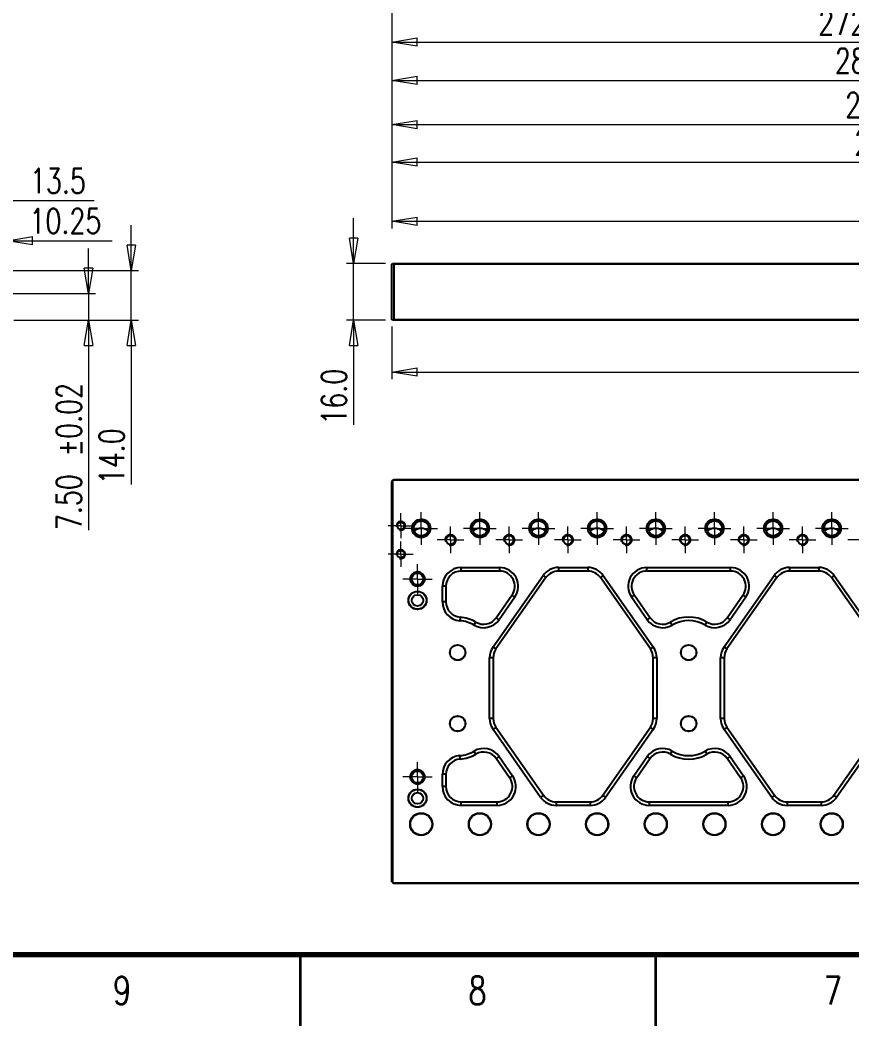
# Model space of a CAD drawing. Header units: millimetres. Extents: x -284 to 1188, y -83 to 840.
# Drawn here: x 315.2 to 549.3, y 0 to 283.1 of the extents above; entities that cross this region are included whole.
import ezdxf

# ---------------------------------------------------------------- set-up
doc = ezdxf.new("R2010")
doc.units = ezdxf.units.MM
doc.header["$LTSCALE"] = 2
doc.styles.add('SLDTEXTSTYLE0', font='TXT', dxfattribs={"width": 0.75, "bigfont": 'bigfont'})
doc.dimstyles.new('SLDDIMSTYLE0', dxfattribs={"dimtxt": 7, "dimasz": 7.112, "dimexe": 0, "dimexo": 0.0625, "dimgap": 1.75, "dimtad": 1, "dimrnd": 1e-09, "dimzin": 12, "dimdsep": 46, "dimtxsty": 'SLDTEXTSTYLE0', "dimblk1": 'CLOSED', "dimblk2": 'CLOSED', "dimsah": 1, "dimcen": 0.09, "dimadec": 0, "dimazin": 3, "dimtfac": 1, "dimtmove": 0, "dimatfit": 0, "dimldrblk": 'CLOSED', "dimfxl": 1, "dimfrac": 2, "dimtolj": 1, "dimtzin": 12, "dimarcsym": 0})
doc.dimstyles.new('SLDDIMSTYLE1', dxfattribs={"dimtxt": 7, "dimasz": 7.112, "dimexe": 0, "dimexo": 0.0625, "dimgap": 1.75, "dimtad": 1, "dimdec": 1, "dimrnd": 1e-09, "dimzin": 4, "dimdsep": 46, "dimtxsty": 'SLDTEXTSTYLE0', "dimblk1": 'CLOSED', "dimblk2": 'CLOSED', "dimsah": 1, "dimcen": 0.09, "dimadec": 0, "dimazin": 1, "dimtfac": 1, "dimtdec": 1, "dimtmove": 0, "dimatfit": 0, "dimldrblk": 'CLOSED', "dimfxl": 1, "dimfrac": 2, "dimtolj": 1, "dimtzin": 12, "dimarcsym": 0})
doc.dimstyles.new('SLDDIMSTYLE14', dxfattribs={"dimtxt": 7, "dimasz": 7.112, "dimexe": 0, "dimexo": 0.0625, "dimgap": 1.75, "dimtad": 1, "dimrnd": 1e-09, "dimzin": 12, "dimdsep": 46, "dimtxsty": 'SLDTEXTSTYLE0', "dimblk1": 'CLOSED', "dimblk2": 'CLOSED', "dimsah": 1, "dimcen": 0.09, "dimadec": 0, "dimazin": 3, "dimtol": 1, "dimtp": 0.02, "dimtm": 0.02, "dimtfac": 1, "dimtmove": 0, "dimatfit": 0, "dimldrblk": 'CLOSED', "dimfxl": 1, "dimfrac": 2, "dimtolj": 1, "dimarcsym": 0})
doc.dimstyles.new('SLDDIMSTYLE2', dxfattribs={"dimtxt": 7, "dimasz": 7.112, "dimexe": 0, "dimexo": 0.0625, "dimgap": 1.75, "dimtad": 1, "dimdec": 1, "dimrnd": 1e-09, "dimzin": 4, "dimdsep": 46, "dimtxsty": 'SLDTEXTSTYLE0', "dimblk1": 'CLOSED', "dimblk2": 'CLOSED', "dimsah": 1, "dimcen": 0.09, "dimadec": 0, "dimazin": 1, "dimtfac": 1, "dimtdec": 1, "dimtofl": 0, "dimtmove": 0, "dimatfit": 3, "dimldrblk": 'CLOSED', "dimfxl": 1, "dimfrac": 2, "dimtolj": 1, "dimtzin": 12, "dimarcsym": 0})
doc.dimstyles.new('SLDDIMSTYLE3', dxfattribs={"dimtxt": 7, "dimasz": 7.112, "dimexe": 0, "dimexo": 0.0625, "dimgap": 1.75, "dimtad": 1, "dimrnd": 1e-09, "dimzin": 12, "dimdsep": 46, "dimtxsty": 'SLDTEXTSTYLE0', "dimblk1": 'CLOSED', "dimblk2": 'CLOSED', "dimsah": 1, "dimcen": 0.09, "dimadec": 0, "dimazin": 3, "dimtfac": 1, "dimtofl": 0, "dimtmove": 0, "dimatfit": 3, "dimldrblk": 'CLOSED', "dimfxl": 1, "dimfrac": 2, "dimtolj": 1, "dimtzin": 12, "dimarcsym": 0})
doc.dimstyles.new('SLDDIMSTYLE4', dxfattribs={"dimtxt": 7, "dimasz": 7.112, "dimexe": 0, "dimexo": 0.0625, "dimgap": 1.75, "dimtad": 1, "dimdec": 1, "dimrnd": 1e-09, "dimzin": 12, "dimdsep": 46, "dimtxsty": 'SLDTEXTSTYLE0', "dimblk1": 'CLOSED', "dimblk2": 'CLOSED', "dimsah": 1, "dimcen": 0.09, "dimadec": 0, "dimazin": 3, "dimtfac": 1, "dimtdec": 1, "dimtofl": 0, "dimtmove": 0, "dimatfit": 3, "dimldrblk": 'CLOSED', "dimfxl": 1, "dimfrac": 2, "dimtolj": 1, "dimtzin": 12, "dimarcsym": 0})
doc.dimstyles.new('SLDDIMSTYLE5', dxfattribs={"dimtxt": 7, "dimasz": 7.112, "dimexe": 0, "dimexo": 0.0625, "dimgap": 1.75, "dimtad": 1, "dimdec": 1, "dimrnd": 1e-09, "dimzin": 12, "dimdsep": 46, "dimtxsty": 'SLDTEXTSTYLE0', "dimblk1": 'CLOSED', "dimblk2": 'CLOSED', "dimsah": 1, "dimcen": 0.09, "dimadec": 0, "dimazin": 3, "dimtfac": 1, "dimtdec": 1, "dimtmove": 0, "dimatfit": 0, "dimldrblk": 'CLOSED', "dimfxl": 1, "dimfrac": 2, "dimtolj": 1, "dimtzin": 12, "dimarcsym": 0})
doc.dimstyles.new('SLDDIMSTYLE9', dxfattribs={"dimtxt": 7, "dimasz": 7.112, "dimexe": 0, "dimexo": 0.0625, "dimgap": 1.75, "dimtad": 1, "dimdec": 0, "dimrnd": 1e-09, "dimzin": 12, "dimdsep": 46, "dimtxsty": 'SLDTEXTSTYLE0', "dimblk1": 'CLOSED', "dimblk2": 'CLOSED', "dimsah": 1, "dimcen": 0.09, "dimadec": 0, "dimazin": 3, "dimtfac": 1, "dimtdec": 0, "dimtofl": 0, "dimtmove": 0, "dimatfit": 3, "dimldrblk": 'CLOSED', "dimfxl": 1, "dimfrac": 2, "dimtolj": 1, "dimtzin": 12, "dimarcsym": 0})

# ---------------------------------------------------------------- blocks, each defined once
blk = doc.blocks.new('_Closed')
at = {"color": 0, "linetype": 'ByBlock', "lineweight": -2}
for p, q in [((-1, 0.166667), (0, 0)), ((-1, 0.166667), (-1, -0.166667)), ((0, 0), (-1, -0.166667)), ((0, 0), (-1, 0))]:
    blk.add_line(p, q, dxfattribs=at)
blk = doc.blocks.new('_D_44')
at = {"color": 7, "linetype": 'Continuous', "lineweight": 0}
for p, q in [((692.09, 669.08), (692.09, 274.89)), ((419.84, 662.13), (419.84, 274.89)), ((419.84, 276.89), (692.09, 276.89))]:
    blk.add_line(p, q, dxfattribs=at)
at = {"color": 7, "linetype": 'Continuous', "lineweight": 18, "xscale": 7.112, "yscale": 7.112, "rotation": 180}
blk.add_blockref('_Closed', (419.84, 276.89, -7.85), dxfattribs=at)
at = {"color": 7, "linetype": 'Continuous', "lineweight": 18, "xscale": 7.112, "yscale": 7.112}
blk.add_blockref('_Closed', (692.09, 276.89, -7.85), dxfattribs=at)
at = {"color": 7, "linetype": 'Continuous', "lineweight": 18, "insert": (539.8, 285.91), "char_height": 7, "attachment_point": 1, "style": 'SLDTEXTSTYLE0'}
blk.add_mtext('272.25', dxfattribs=at)
blk = doc.blocks.new('_D_45')
at = {"color": 7, "linetype": 'Continuous', "lineweight": 0}
for p, q in [((700.34, 669.08), (700.34, 264.1)), ((419.84, 662.13), (419.84, 264.1)), ((419.84, 266.1), (700.34, 266.1))]:
    blk.add_line(p, q, dxfattribs=at)
at = {"color": 7, "linetype": 'Continuous', "lineweight": 18, "xscale": 7.112, "yscale": 7.112, "rotation": 180}
blk.add_blockref('_Closed', (419.84, 266.1, -7.85), dxfattribs=at)
at = {"color": 7, "linetype": 'Continuous', "lineweight": 18, "xscale": 7.112, "yscale": 7.112}
blk.add_blockref('_Closed', (700.34, 266.1, -7.85), dxfattribs=at)
at = {"color": 7, "linetype": 'Continuous', "lineweight": 18, "insert": (544.47, 275.12), "char_height": 7, "attachment_point": 1, "style": 'SLDTEXTSTYLE0'}
blk.add_mtext('280.5', dxfattribs=at)
blk = doc.blocks.new('_D_46')
at = {"color": 7, "linetype": 'Continuous', "lineweight": 0}
for p, q in [((708.59, 669.08), (708.59, 251.66)), ((419.84, 662.13), (419.84, 251.66)), ((419.84, 253.66), (708.59, 253.66))]:
    blk.add_line(p, q, dxfattribs=at)
at = {"color": 7, "linetype": 'Continuous', "lineweight": 18, "xscale": 7.112, "yscale": 7.112, "rotation": 180}
blk.add_blockref('_Closed', (419.84, 253.66, -7.85), dxfattribs=at)
at = {"color": 7, "linetype": 'Continuous', "lineweight": 18, "xscale": 7.112, "yscale": 7.112}
blk.add_blockref('_Closed', (708.59, 253.66, -7.85), dxfattribs=at)
at = {"color": 7, "linetype": 'Continuous', "lineweight": 18, "insert": (547.37, 262.69), "char_height": 7, "attachment_point": 1, "style": 'SLDTEXTSTYLE0'}
blk.add_mtext('288.75', dxfattribs=at)
blk = doc.blocks.new('_D_47')
at = {"color": 7, "linetype": 'Continuous', "lineweight": 0}
for p, q in [((714.34, 665.08), (714.34, 241.13)), ((419.84, 662.13), (419.84, 241.13)), ((419.84, 243.13), (714.34, 243.13))]:
    blk.add_line(p, q, dxfattribs=at)
at = {"color": 7, "linetype": 'Continuous', "lineweight": 18, "xscale": 7.112, "yscale": 7.112, "rotation": 180}
blk.add_blockref('_Closed', (419.84, 243.13, -7.85), dxfattribs=at)
at = {"color": 7, "linetype": 'Continuous', "lineweight": 18, "xscale": 7.112, "yscale": 7.112}
blk.add_blockref('_Closed', (714.34, 243.13, -7.85), dxfattribs=at)
at = {"color": 7, "linetype": 'Continuous', "lineweight": 18, "insert": (549.96, 252.15), "char_height": 7, "attachment_point": 1, "style": 'SLDTEXTSTYLE0'}
blk.add_mtext('294.5', dxfattribs=at)
blk = doc.blocks.new('_D_48')
at = {"color": 7, "linetype": 'Continuous', "lineweight": 0}
for p, q in [((419.84, 662.13), (419.84, 224.47)), ((716.84, 662.13), (716.84, 224.47)), ((419.84, 226.47), (716.84, 226.47))]:
    blk.add_line(p, q, dxfattribs=at)
at = {"color": 7, "linetype": 'Continuous', "lineweight": 18, "xscale": 7.112, "yscale": 7.112, "rotation": 180}
blk.add_blockref('_Closed', (419.84, 226.47, -7.85), dxfattribs=at)
at = {"color": 7, "linetype": 'Continuous', "lineweight": 18, "xscale": 7.112, "yscale": 7.112}
blk.add_blockref('_Closed', (716.84, 226.47, -7.85), dxfattribs=at)
at = {"color": 7, "linetype": 'Continuous', "lineweight": 18, "insert": (553.38, 235.49), "char_height": 7, "attachment_point": 1, "style": 'SLDTEXTSTYLE0'}
blk.add_mtext('297.0', dxfattribs=at)
blk = doc.blocks.new('_D_59')
at = {"color": 7, "linetype": 'Continuous', "lineweight": 0}
for p, q in [((419.84, 196.82), (419.84, 182.02)), ((716.84, 196.82), (716.84, 182.02)), ((419.84, 184.02), (716.84, 184.02))]:
    blk.add_line(p, q, dxfattribs=at)
at = {"color": 7, "linetype": 'Continuous', "lineweight": 18, "xscale": 7.112, "yscale": 7.112, "rotation": 180}
blk.add_blockref('_Closed', (419.84, 184.02), dxfattribs=at)
at = {"color": 7, "linetype": 'Continuous', "lineweight": 18, "xscale": 7.112, "yscale": 7.112}
blk.add_blockref('_Closed', (716.84, 184.02), dxfattribs=at)
at = {"color": 7, "linetype": 'Continuous', "lineweight": 18, "insert": (557.58, 193.04), "char_height": 7, "attachment_point": 1, "style": 'SLDTEXTSTYLE0'}
blk.add_mtext('297', dxfattribs=at)
blk = doc.blocks.new('_D_60')
at = {"color": 7, "linetype": 'Continuous', "lineweight": 0}
for p, q in [((409.06, 214.62), (409.06, 227.32)), ((418.04, 214.62), (407.06, 214.62)), ((409.06, 198.62), (409.06, 214.62)), ((418.04, 198.62), (407.06, 198.62)), ((409.06, 198.62), (409.06, 169.19))]:
    blk.add_line(p, q, dxfattribs=at)
at = {"color": 7, "linetype": 'Continuous', "lineweight": 18, "xscale": 7.112, "yscale": 7.112}
for p, rotation in [((409.06, 214.62), 270), ((409.06, 198.62), 90)]:
    blk.add_blockref('_Closed', p, dxfattribs=dict(at, rotation=rotation))
at = {"color": 7, "linetype": 'Continuous', "lineweight": 18, "insert": (400.03, 169.19), "char_height": 7, "attachment_point": 1, "rotation": 90, "style": 'SLDTEXTSTYLE0'}
blk.add_mtext('16.0', dxfattribs=at)
blk = doc.blocks.new('SW_CENTERMARKSYMBOL_57')
at = {"color": 0, "linetype": 'Continuous', "lineweight": 18}
for p, q in [((0, 2.5), (0, 4.6)), ((-2.5, 0), (-4.6, 0)), ((0, 0), (-2.5, 0)), ((0, 0), (0, 2.5)), ((0, 0), (0, -2.5)), ((0, 0), (2.5, 0)), ((2.5, 0), (4.6, 0)), ((0, -2.5), (0, -4.6))]:
    blk.add_line(p, q, dxfattribs=at)
blk = doc.blocks.new('SW_CENTERMARKSYMBOL_58')
at = {"color": 0, "linetype": 'Continuous', "lineweight": 18}
for p, q in [((0, 2.5), (0, 4.6)), ((-2.5, 0), (-4.6, 0)), ((0, 0), (-2.5, 0)), ((0, 0), (0, 2.5)), ((0, 0), (0, -2.5)), ((0, 0), (2.5, 0)), ((2.5, 0), (4.6, 0)), ((0, -2.5), (0, -4.6))]:
    blk.add_line(p, q, dxfattribs=at)
blk = doc.blocks.new('SW_CENTERMARKSYMBOL_59')
at = {"color": 0, "linetype": 'Continuous', "lineweight": 18}
for p, q in [((0, 2.5), (0, 4.6)), ((-2.5, 0), (-4.6, 0)), ((0, 0), (-2.5, 0)), ((0, 0), (0, 2.5)), ((0, 0), (0, -2.5)), ((0, 0), (2.5, 0)), ((2.5, 0), (4.6, 0)), ((0, -2.5), (0, -4.6))]:
    blk.add_line(p, q, dxfattribs=at)
blk = doc.blocks.new('SW_CENTERMARKSYMBOL_60')
at = {"color": 0, "linetype": 'Continuous', "lineweight": 18}
for p, q in [((0, 2.5), (0, 4.6)), ((-2.5, 0), (-4.6, 0)), ((0, 0), (-2.5, 0)), ((0, 0), (0, 2.5)), ((0, 0), (0, -2.5)), ((0, 0), (2.5, 0)), ((2.5, 0), (4.6, 0)), ((0, -2.5), (0, -4.6))]:
    blk.add_line(p, q, dxfattribs=at)
blk = doc.blocks.new('SW_CENTERMARKSYMBOL_61')
at = {"color": 0, "linetype": 'Continuous', "lineweight": 18}
for p, q in [((0, 2.5), (0, 4.6)), ((-2.5, 0), (-4.6, 0)), ((0, 0), (-2.5, 0)), ((0, 0), (0, 2.5)), ((0, 0), (0, -2.5)), ((0, 0), (2.5, 0)), ((2.5, 0), (4.6, 0)), ((0, -2.5), (0, -4.6))]:
    blk.add_line(p, q, dxfattribs=at)
blk = doc.blocks.new('SW_CENTERMARKSYMBOL_62')
at = {"color": 0, "linetype": 'Continuous', "lineweight": 18}
for p, q in [((0, 2.5), (0, 4.6)), ((-2.5, 0), (-4.6, 0)), ((0, 0), (-2.5, 0)), ((0, 0), (0, 2.5)), ((0, 0), (0, -2.5)), ((0, 0), (2.5, 0)), ((2.5, 0), (4.6, 0)), ((0, -2.5), (0, -4.6))]:
    blk.add_line(p, q, dxfattribs=at)
blk = doc.blocks.new('SW_CENTERMARKSYMBOL_63')
at = {"color": 0, "linetype": 'Continuous', "lineweight": 18}
for p, q in [((0, 2.5), (0, 4.6)), ((-2.5, 0), (-4.6, 0)), ((0, 0), (-2.5, 0)), ((0, 0), (0, 2.5)), ((0, 0), (0, -2.5)), ((0, 0), (2.5, 0)), ((2.5, 0), (4.6, 0)), ((0, -2.5), (0, -4.6))]:
    blk.add_line(p, q, dxfattribs=at)
blk = doc.blocks.new('SW_CENTERMARKSYMBOL_64')
at = {"color": 0, "linetype": 'Continuous', "lineweight": 18}
for p, q in [((0, 2.5), (0, 4.6)), ((-2.5, 0), (-4.6, 0)), ((0, 0), (-2.5, 0)), ((0, 0), (0, 2.5)), ((0, 0), (0, -2.5)), ((0, 0), (2.5, 0)), ((2.5, 0), (4.6, 0)), ((0, -2.5), (0, -4.6))]:
    blk.add_line(p, q, dxfattribs=at)
blk = doc.blocks.new('SW_CENTERMARKSYMBOL_74')
at = {"color": 0, "linetype": 'Continuous', "lineweight": 18}
for p, q in [((0, 2.5), (0, 3.75)), ((-2.5, 0), (-3.75, 0)), ((0, 0), (-2.5, 0)), ((0, 0), (0, 2.5)), ((0, 0), (0, -2.5)), ((0, 0), (2.5, 0)), ((2.5, 0), (3.75, 0)), ((0, -2.5), (0, -3.75))]:
    blk.add_line(p, q, dxfattribs=at)
blk = doc.blocks.new('SW_CENTERMARKSYMBOL_75')
at = {"color": 0, "linetype": 'Continuous', "lineweight": 18}
for p, q in [((0, 2.5), (0, 3.75)), ((-2.5, 0), (-3.75, 0)), ((0, 0), (-2.5, 0)), ((0, 0), (0, 2.5)), ((0, 0), (0, -2.5)), ((0, 0), (2.5, 0)), ((2.5, 0), (3.75, 0)), ((0, -2.5), (0, -3.75))]:
    blk.add_line(p, q, dxfattribs=at)
blk = doc.blocks.new('SW_CENTERMARKSYMBOL_76')
at = {"color": 0, "linetype": 'Continuous', "lineweight": 18}
for p, q in [((0, 2.5), (0, 3.75)), ((-2.5, 0), (-3.75, 0)), ((0, 0), (-2.5, 0)), ((0, 0), (0, 2.5)), ((0, 0), (0, -2.5)), ((0, 0), (2.5, 0)), ((2.5, 0), (3.75, 0)), ((0, -2.5), (0, -3.75))]:
    blk.add_line(p, q, dxfattribs=at)
blk = doc.blocks.new('SW_CENTERMARKSYMBOL_77')
at = {"color": 0, "linetype": 'Continuous', "lineweight": 18}
for p, q in [((0, 2.5), (0, 3.75)), ((-2.5, 0), (-3.75, 0)), ((0, 0), (-2.5, 0)), ((0, 0), (0, 2.5)), ((0, 0), (0, -2.5)), ((0, 0), (2.5, 0)), ((2.5, 0), (3.75, 0)), ((0, -2.5), (0, -3.75))]:
    blk.add_line(p, q, dxfattribs=at)
blk = doc.blocks.new('SW_CENTERMARKSYMBOL_78')
at = {"color": 0, "linetype": 'Continuous', "lineweight": 18}
for p, q in [((0, 2.5), (0, 3.75)), ((-2.5, 0), (-3.75, 0)), ((0, 0), (-2.5, 0)), ((0, 0), (0, 2.5)), ((0, 0), (0, -2.5)), ((0, 0), (2.5, 0)), ((2.5, 0), (3.75, 0)), ((0, -2.5), (0, -3.75))]:
    blk.add_line(p, q, dxfattribs=at)
blk = doc.blocks.new('SW_CENTERMARKSYMBOL_79')
at = {"color": 0, "linetype": 'Continuous', "lineweight": 18}
for p, q in [((0, 2.5), (0, 3.75)), ((-2.5, 0), (-3.75, 0)), ((0, 0), (-2.5, 0)), ((0, 0), (0, 2.5)), ((0, 0), (0, -2.5)), ((0, 0), (2.5, 0)), ((2.5, 0), (3.75, 0)), ((0, -2.5), (0, -3.75))]:
    blk.add_line(p, q, dxfattribs=at)
blk = doc.blocks.new('SW_CENTERMARKSYMBOL_80')
at = {"color": 0, "linetype": 'Continuous', "lineweight": 18}
for p, q in [((0, 2.5), (0, 3.75)), ((-2.5, 0), (-3.75, 0)), ((0, 0), (-2.5, 0)), ((0, 0), (0, 2.5)), ((0, 0), (0, -2.5)), ((0, 0), (2.5, 0)), ((2.5, 0), (3.75, 0)), ((0, -2.5), (0, -3.75))]:
    blk.add_line(p, q, dxfattribs=at)
blk = doc.blocks.new('SW_CENTERMARKSYMBOL_81')
at = {"color": 0, "linetype": 'Continuous', "lineweight": 18}
for p, q in [((0, 2.5), (0, 3.75)), ((-2.5, 0), (-3.75, 0)), ((0, 0), (-2.5, 0)), ((0, 0), (0, 2.5)), ((0, 0), (0, -2.5)), ((0, 0), (2.5, 0)), ((2.5, 0), (3.75, 0)), ((0, -2.5), (0, -3.75))]:
    blk.add_line(p, q, dxfattribs=at)
blk = doc.blocks.new('SW_CENTERMARKSYMBOL_84')
at = {"color": 0, "linetype": 'Continuous', "lineweight": 18}
for p, q in [((0, 2.5), (0, 4.15)), ((-2.5, 0), (-4.15, 0)), ((0, 0), (-2.5, 0)), ((0, 0), (0, 2.5)), ((0, 0), (0, -2.5)), ((0, 0), (2.5, 0)), ((2.5, 0), (4.15, 0)), ((0, -2.5), (0, -4.15))]:
    blk.add_line(p, q, dxfattribs=at)
blk = doc.blocks.new('SW_CENTERMARKSYMBOL_85')
at = {"color": 0, "linetype": 'Continuous', "lineweight": 18}
for p, q in [((0, 2.5), (0, 4.15)), ((-2.5, 0), (-4.15, 0)), ((0, 0), (-2.5, 0)), ((0, 0), (0, 2.5)), ((0, 0), (0, -2.5)), ((0, 0), (2.5, 0)), ((2.5, 0), (4.15, 0)), ((0, -2.5), (0, -4.15))]:
    blk.add_line(p, q, dxfattribs=at)
blk = doc.blocks.new('SW_CENTERMARKSYMBOL_86')
at = {"color": 0, "linetype": 'Continuous', "lineweight": 18}
for p, q in [((0, 2.5), (0, 3.525)), ((-2.5, 0), (-3.525, 0)), ((0, 0), (-2.5, 0)), ((0, 0), (0, 2.5)), ((0, 0), (0, -2.5)), ((0, 0), (2.5, 0)), ((2.5, 0), (3.525, 0)), ((0, -2.5), (0, -3.525))]:
    blk.add_line(p, q, dxfattribs=at)
blk = doc.blocks.new('SW_CENTERMARKSYMBOL_87')
at = {"color": 0, "linetype": 'Continuous', "lineweight": 18}
for p, q in [((0, 2.5), (0, 3.525)), ((-2.5, 0), (-3.525, 0)), ((0, 0), (-2.5, 0)), ((0, 0), (0, 2.5)), ((0, 0), (0, -2.5)), ((0, 0), (2.5, 0)), ((2.5, 0), (3.525, 0)), ((0, -2.5), (0, -3.525))]:
    blk.add_line(p, q, dxfattribs=at)
blk = doc.blocks.new('_D_81')
at = {"color": 7, "linetype": 'Continuous', "lineweight": 0}
for p, q in [((287.89, 232.31), (275.19, 232.31)), ((287.89, 216.42), (287.89, 234.31)), ((287.89, 232.31), (301.39, 232.31)), ((301.39, 216.42), (301.39, 234.31)), ((301.39, 232.31), (336.09, 232.31))]:
    blk.add_line(p, q, dxfattribs=at)
at = {"color": 7, "linetype": 'Continuous', "lineweight": 18, "xscale": 7.112, "yscale": 7.112}
blk.add_blockref('_Closed', (287.89, 232.31), dxfattribs=at)
at = {"color": 7, "linetype": 'Continuous', "lineweight": 18, "xscale": 7.112, "yscale": 7.112, "rotation": 180}
blk.add_blockref('_Closed', (301.39, 232.31), dxfattribs=at)
at = {"color": 7, "linetype": 'Continuous', "lineweight": 18, "insert": (317.98, 241.33), "char_height": 7, "attachment_point": 1, "style": 'SLDTEXTSTYLE0'}
blk.add_mtext('13.5', dxfattribs=at)
blk = doc.blocks.new('_D_82')
at = {"color": 7, "linetype": 'Continuous', "lineweight": 0}
for p, q in [((301.39, 221), (288.69, 221)), ((301.39, 216.42), (301.39, 223)), ((301.39, 221), (311.64, 221)), ((311.64, 216.42), (311.64, 223)), ((311.64, 221), (341.13, 221))]:
    blk.add_line(p, q, dxfattribs=at)
at = {"color": 7, "linetype": 'Continuous', "lineweight": 18, "xscale": 7.112, "yscale": 7.112}
blk.add_blockref('_Closed', (301.39, 221), dxfattribs=at)
at = {"color": 7, "linetype": 'Continuous', "lineweight": 18, "xscale": 7.112, "yscale": 7.112, "rotation": 180}
blk.add_blockref('_Closed', (311.64, 221), dxfattribs=at)
at = {"color": 7, "linetype": 'Continuous', "lineweight": 18, "insert": (317.86, 230.02), "char_height": 7, "attachment_point": 1, "style": 'SLDTEXTSTYLE0'}
blk.add_mtext('10.25', dxfattribs=at)
blk = doc.blocks.new('_D_83')
at = {"color": 7, "linetype": 'Continuous', "lineweight": 0}
for p, q in [((334.48, 206.12), (334.48, 218.82)), ((306.14, 206.12), (336.48, 206.12)), ((334.48, 206.12), (334.48, 198.62)), ((313.44, 198.62), (336.48, 198.62)), ((334.48, 198.62), (334.48, 139.52))]:
    blk.add_line(p, q, dxfattribs=at)
at = {"color": 7, "linetype": 'Continuous', "lineweight": 18, "xscale": 7.112, "yscale": 7.112}
for p, rotation in [((334.48, 206.12), 270), ((334.48, 198.62), 90)]:
    blk.add_blockref('_Closed', p, dxfattribs=dict(at, rotation=rotation))
at = {"color": 7, "linetype": 'Continuous', "lineweight": 18, "char_height": 7, "attachment_point": 1, "rotation": 90, "style": 'SLDTEXTSTYLE0'}
for s, insert in [('±0.02', (325.46, 160.25)), ('7.50', (325.46, 139.52))]:
    blk.add_mtext(s, dxfattribs=dict(at, insert=insert))
blk = doc.blocks.new('_D_90')
at = {"color": 7, "linetype": 'Continuous', "lineweight": 0}
for p, q in [((346.51, 212.62), (346.51, 225.32)), ((303.39, 212.62), (348.51, 212.62)), ((346.51, 198.62), (346.51, 212.62)), ((313.44, 198.62), (348.51, 198.62)), ((346.51, 198.62), (346.51, 152.42))]:
    blk.add_line(p, q, dxfattribs=at)
at = {"color": 7, "linetype": 'Continuous', "lineweight": 18, "xscale": 7.112, "yscale": 7.112}
for p, rotation in [((346.51, 212.62), 270), ((346.51, 198.62), 90)]:
    blk.add_blockref('_Closed', p, dxfattribs=dict(at, rotation=rotation))
at = {"color": 7, "linetype": 'Continuous', "lineweight": 18, "insert": (337.49, 152.42), "char_height": 7, "attachment_point": 1, "rotation": 90, "style": 'SLDTEXTSTYLE0'}
blk.add_mtext('14.0', dxfattribs=at)

msp = doc.modelspace()

# ---------------------------------------------------------------- linework, layer by layer
at = {"color": 7, "linetype": 'Continuous', "lineweight": 25}
for p, q in [((419.843, 214.419), (420.043, 214.619)), ((419.843, 198.819), (419.843, 214.419)), ((420.043, 214.619), (420.143, 214.619)), ((420.143, 214.619), (420.343, 214.419)), ((420.143, 214.619), (716.543, 214.619)), ((420.343, 214.419), (420.343, 198.819)), ((716.343, 214.419), (420.343, 214.419)), ((420.043, 198.619), (419.843, 198.819)), ((420.143, 198.619), (420.043, 198.619)), ((420.343, 198.819), (420.143, 198.619)), ((716.543, 198.619), (420.143, 198.619)), ((420.343, 198.819), (716.343, 198.819)), ((420.043, 153.464), (419.843, 153.264)), ((419.843, 40.564), (419.843, 153.264)), ((420.143, 153.564), (420.043, 153.464)), ((420.043, 153.464), (420.043, 40.364)), ((420.343, 153.764), (420.143, 153.564)), ((716.543, 153.564), (420.143, 153.564)), ((420.343, 153.764), (716.343, 153.764)), ((439.342, 129.014), (450.105, 129.014)), ((439.342, 128.014), (439.342, 129.014)), ((450.105, 128.014), (439.342, 128.014)), ((450.105, 129.014), (450.105, 128.014)), ((466.705, 129.014), (474.982, 129.014)), ((466.705, 129.014), (466.705, 128.014)), ((474.982, 128.014), (466.705, 128.014)), ((474.982, 129.014), (474.982, 128.014)), ((491.581, 129.014), (515.105, 129.014)), ((491.581, 128.014), (491.581, 129.014)), ((515.105, 128.014), (491.581, 128.014)), ((515.105, 128.014), (515.105, 129.014)), ((531.705, 129.014), (539.982, 129.014)), ((531.705, 129.014), (531.705, 128.014)), ((539.982, 128.014), (531.705, 128.014)), ((539.982, 129.014), (539.982, 128.014)), ((448.301, 106.671), (462.364, 126.754)), ((463.183, 126.181), (449.121, 106.097)), ((462.364, 126.754), (463.183, 126.181)), ((479.322, 126.754), (478.503, 126.181)), ((492.566, 106.097), (478.503, 126.181)), ((479.322, 126.754), (493.385, 106.671)), ((513.301, 106.671), (527.364, 126.754)), ((528.183, 126.181), (514.121, 106.097)), ((527.364, 126.754), (528.183, 126.181)), ((544.322, 126.754), (543.503, 126.181)), ((557.566, 106.097), (543.503, 126.181)), ((544.322, 126.754), (558.385, 106.671)), ((434.043, 119.328), (434.043, 123.715)), ((435.043, 123.715), (434.043, 123.715)), ((435.043, 123.715), (435.043, 119.328)), ((435.043, 119.328), (434.043, 119.328)), ((449.173, 114.888), (453.626, 121.249)), ((454.446, 120.676), (449.992, 114.315)), ((454.446, 120.676), (453.626, 121.249)), ((487.241, 120.676), (488.06, 121.249)), ((491.695, 114.315), (487.241, 120.676)), ((488.06, 121.249), (492.514, 114.888)), ((514.173, 114.888), (518.626, 121.249)), ((519.446, 120.676), (514.992, 114.315)), ((518.626, 121.249), (519.446, 120.676)), ((439.042, 115.039), (438.972, 114.042)), ((442.943, 112.8), (443.454, 113.659)), ((449.992, 114.315), (449.173, 114.888)), ((491.695, 114.315), (492.514, 114.888)), ((498.743, 112.8), (498.232, 113.659)), ((507.943, 112.8), (508.454, 113.659)), ((514.173, 114.888), (514.992, 114.315)), ((449.121, 106.097), (448.301, 106.671)), ((493.385, 106.671), (492.566, 106.097)), ((514.121, 106.097), (513.301, 106.671)), ((447.343, 86.496), (447.343, 103.631)), ((448.343, 103.631), (447.343, 103.631)), ((448.343, 103.631), (448.343, 86.496)), ((493.343, 86.496), (493.343, 103.631)), ((494.343, 103.631), (493.343, 103.631)), ((494.343, 103.631), (494.343, 86.496)), ((512.343, 86.496), (512.343, 103.631)), ((513.343, 103.631), (512.343, 103.631)), ((513.343, 103.631), (513.343, 86.496)), ((448.343, 86.496), (447.343, 86.496)), ((494.343, 86.496), (493.343, 86.496)), ((513.343, 86.496), (512.343, 86.496)), ((449.121, 84.031), (448.301, 83.457)), ((461.699, 64.323), (448.301, 83.457)), ((449.121, 84.031), (462.518, 64.897)), ((479.168, 64.897), (492.566, 84.031)), ((493.385, 83.457), (479.987, 64.323)), ((493.385, 83.457), (492.566, 84.031)), ((514.121, 84.031), (513.301, 83.457)), ((526.699, 64.323), (513.301, 83.457)), ((514.121, 84.031), (527.518, 64.897)), ((544.168, 64.897), (557.566, 84.031)), ((558.385, 83.457), (544.987, 64.323)), ((443.454, 76.469), (442.943, 77.328)), ((498.232, 76.469), (498.743, 77.328)), ((507.943, 77.328), (508.454, 76.469)), ((439.042, 75.088), (438.972, 76.086)), ((449.992, 75.813), (449.173, 75.239)), ((452.961, 69.829), (449.173, 75.239)), ((449.992, 75.813), (453.78, 70.402)), ((487.906, 70.402), (491.695, 75.813)), ((492.514, 75.239), (488.725, 69.829)), ((492.514, 75.239), (491.695, 75.813)), ((514.992, 75.813), (514.173, 75.239)), ((517.961, 69.829), (514.173, 75.239)), ((514.992, 75.813), (518.78, 70.402)), ((434.043, 67.363), (434.043, 70.8)), ((435.043, 70.8), (434.043, 70.8)), ((435.043, 70.8), (435.043, 67.363)), ((453.78, 70.402), (452.961, 69.829)), ((488.725, 69.829), (487.906, 70.402)), ((518.78, 70.402), (517.961, 69.829)), ((435.043, 67.363), (434.043, 67.363)), ((439.342, 62.064), (439.342, 63.064)), ((439.342, 63.064), (449.44, 63.064)), ((449.44, 62.064), (449.44, 63.064)), ((462.518, 64.897), (461.699, 64.323)), ((466.04, 63.064), (475.647, 63.064)), ((466.04, 63.064), (466.04, 62.064)), ((475.647, 63.064), (475.647, 62.064)), ((479.168, 64.897), (479.987, 64.323)), ((492.247, 63.064), (492.247, 62.064)), ((492.247, 63.064), (514.44, 63.064)), ((514.44, 62.064), (514.44, 63.064)), ((527.518, 64.897), (526.699, 64.323)), ((531.04, 63.064), (531.04, 62.064)), ((531.04, 63.064), (540.647, 63.064)), ((540.647, 63.064), (540.647, 62.064)), ((544.168, 64.897), (544.987, 64.323)), ((449.44, 62.064), (439.342, 62.064)), ((475.647, 62.064), (466.04, 62.064)), ((514.44, 62.064), (492.247, 62.064)), ((540.647, 62.064), (531.04, 62.064)), ((419.843, 40.564), (420.043, 40.364)), ((420.043, 40.364), (420.143, 40.264)), ((420.143, 40.264), (716.543, 40.264)), ((420.143, 40.264), (420.343, 40.064)), ((716.343, 40.064), (420.343, 40.064))]:
    msp.add_line(p, q, dxfattribs=at)
at = {"color": 7, "linetype": 'Continuous', "lineweight": 70}
msp.add_line((1168, 20), (20, 20), dxfattribs=at)
at = {"color": 7, "linetype": 'Continuous', "lineweight": 35}
for p, q in [((394, 20), (394, 0)), ((494, 20), (494, 0))]:
    msp.add_line(p, q, dxfattribs=at)
at = {"color": 7, "linetype": 'Continuous', "lineweight": 25}
for centre, radius in [((422.343, 140.764), 1.025), ((428.093, 140.014), 2.6), ((428.093, 140.014), 2.1), ((444.593, 140.014), 2.6), ((444.593, 140.014), 2.1), ((461.093, 140.014), 2.6), ((461.093, 140.014), 2.1), ((477.593, 140.014), 2.6), ((477.593, 140.014), 2.1), ((494.093, 140.014), 2.6), ((494.093, 140.014), 2.1), ((510.593, 140.014), 2.6), ((510.593, 140.014), 2.1), ((527.093, 140.014), 2.6), ((527.093, 140.014), 2.1), ((543.593, 140.014), 2.6), ((543.593, 140.014), 2.1), ((436.343, 136.764), 1.25), ((452.843, 136.764), 1.25), ((469.343, 136.764), 1.25), ((485.843, 136.764), 1.25), ((502.343, 136.764), 1.25), ((518.843, 136.764), 1.25), ((535.343, 136.764), 1.25), ((422.343, 132.764), 1.025), ((427.043, 125.764), 2.025), ((427.043, 125.764), 1.65), ((427.043, 119.764), 2.55), ((427.043, 119.764), 2.5), ((427.043, 119.764), 1.6), ((438.343, 105.064), 2.175), ((438.343, 105.064), 2.15), ((503.343, 105.064), 2.175), ((503.343, 105.064), 2.15), ((438.343, 85.064), 2.175), ((438.343, 85.064), 2.15), ((503.343, 85.064), 2.175), ((503.343, 85.064), 2.15), ((427.043, 70.064), 2.025), ((427.043, 70.064), 1.65), ((427.043, 64.064), 2.55), ((427.043, 64.064), 2.5), ((427.043, 64.064), 1.6), ((428.093, 56.764), 3.15), ((428.093, 56.764), 3.05), ((444.593, 56.764), 3.15), ((444.593, 56.764), 3.05), ((461.093, 56.764), 3.15), ((461.093, 56.764), 3.05), ((477.593, 56.764), 3.15), ((477.593, 56.764), 3.05), ((494.093, 56.764), 3.15), ((494.093, 56.764), 3.05), ((510.593, 56.764), 3.15), ((510.593, 56.764), 3.05), ((527.093, 56.764), 3.15), ((527.093, 56.764), 3.05), ((543.593, 56.764), 3.15), ((543.593, 56.764), 3.05)]:
    msp.add_circle(centre, radius, dxfattribs=at)
at = {"color": 7, "linetype": 'Continuous'}
for centre, radius in [((422.343, 140.764), 1.25), ((428.093, 140.014), 2.5), ((444.593, 140.014), 2.5), ((461.093, 140.014), 2.5), ((477.593, 140.014), 2.5), ((494.093, 140.014), 2.5), ((510.593, 140.014), 2.5), ((527.093, 140.014), 2.5), ((543.593, 140.014), 2.5), ((436.343, 136.764), 1.5), ((452.843, 136.764), 1.5), ((469.343, 136.764), 1.5), ((485.843, 136.764), 1.5), ((502.343, 136.764), 1.5), ((518.843, 136.764), 1.5), ((535.343, 136.764), 1.5), ((422.343, 132.764), 1.25), ((427.043, 125.764), 2), ((427.043, 70.064), 2)]:
    msp.add_arc(centre, radius, 255, 195, dxfattribs=at)
at = {"color": 7, "linetype": 'Continuous', "lineweight": 25}
for centre, radius, start, end in [((428.093, 136.764), 3.25, 90, 127.69821), ((428.093, 136.764), 3.25, 52.30179, 90), ((444.593, 136.764), 3.25, 90, 127.69821), ((444.593, 136.764), 3.25, 52.30179, 90), ((461.093, 136.764), 3.25, 90, 127.69821), ((461.093, 136.764), 3.25, 52.30179, 90), ((477.593, 136.764), 3.25, 90, 127.69821), ((477.593, 136.764), 3.25, 52.30179, 90), ((494.093, 136.764), 3.25, 90, 127.69821), ((494.093, 136.764), 3.25, 52.30179, 90), ((510.593, 136.764), 3.25, 90, 127.69821), ((510.593, 136.764), 3.25, 52.30179, 90), ((527.093, 136.764), 3.25, 90, 127.69821), ((527.093, 136.764), 3.25, 52.30179, 90), ((543.593, 136.764), 3.25, 90, 127.69821), ((543.593, 136.764), 3.25, 52.30179, 90), ((439.342, 123.715), 5.299, 90, 180), ((439.342, 123.715), 4.299, 90, 180), ((450.105, 123.715), 5.299, 325, 90), ((450.105, 123.715), 4.299, 325, 90), ((466.705, 123.715), 5.299, 90, 145), ((466.705, 123.715), 4.299, 90, 145), ((474.982, 123.715), 5.299, 35, 90), ((474.982, 123.715), 4.299, 35, 90), ((491.581, 123.715), 5.299, 90, 215), ((491.581, 123.715), 4.299, 90, 215), ((515.105, 123.715), 5.299, 325, 90), ((515.105, 123.715), 4.299, 325, 90), ((531.705, 123.715), 5.299, 90, 145), ((531.705, 123.715), 4.299, 90, 145), ((539.982, 123.715), 5.299, 35, 90), ((539.982, 123.715), 4.299, 35, 90), ((439.342, 119.328), 5.299, 180, 265.99422), ((439.342, 119.328), 4.299, 180, 265.99422), ((438.343, 105.064), 9, 59.26384, 85.99422), ((438.343, 105.064), 10, 59.26384, 85.99422), ((445.651, 117.354), 5.299, 239.26384, 325), ((445.651, 117.354), 4.299, 239.26384, 325), ((496.035, 117.354), 5.299, 215, 300.73616), ((496.035, 117.354), 4.299, 215, 300.73616), ((503.343, 105.064), 10, 59.26384, 120.73616), ((503.343, 105.064), 9, 59.26384, 120.73616), ((510.651, 117.354), 5.299, 239.26384, 325), ((510.651, 117.354), 4.299, 239.26384, 325), ((452.642, 103.631), 5.299, 145, 180), ((452.642, 103.631), 4.299, 145, 180), ((489.044, 103.631), 4.299, 0, 35), ((489.044, 103.631), 5.299, 0, 35), ((517.642, 103.631), 5.299, 145, 180), ((517.642, 103.631), 4.299, 145, 180), ((452.642, 86.496), 5.299, 180, 215), ((452.642, 86.496), 4.299, 180, 215), ((489.044, 86.496), 4.299, 325, 0), ((489.044, 86.496), 5.299, 325, 0), ((517.642, 86.496), 5.299, 180, 215), ((517.642, 86.496), 4.299, 180, 215), ((438.343, 85.064), 9, 274.00578, 300.73616), ((438.343, 85.064), 10, 274.00578, 300.73616), ((445.651, 72.774), 5.299, 35, 120.73616), ((445.651, 72.774), 4.299, 35, 120.73616), ((496.035, 72.774), 5.299, 59.26384, 145), ((496.035, 72.774), 4.299, 59.26384, 145), ((503.343, 85.064), 10, 239.26384, 300.73616), ((503.343, 85.064), 9, 239.26384, 300.73616), ((510.651, 72.774), 5.299, 35, 120.73616), ((510.651, 72.774), 4.299, 35, 120.73616), ((439.342, 70.8), 5.299, 94.00578, 180), ((439.342, 70.8), 4.299, 94.00578, 180), ((449.44, 67.363), 5.299, 270, 35), ((449.44, 67.363), 4.299, 270, 35), ((492.247, 67.363), 5.299, 145, 270), ((492.247, 67.363), 4.299, 145, 270), ((514.44, 67.363), 5.299, 270, 35), ((514.44, 67.363), 4.299, 270, 35), ((439.342, 67.363), 5.299, 180, 270), ((439.342, 67.363), 4.299, 180, 270), ((466.04, 67.363), 5.299, 215, 270), ((466.04, 67.363), 4.299, 215, 270), ((475.647, 67.363), 4.299, 270, 325), ((475.647, 67.363), 5.299, 270, 325), ((531.04, 67.363), 5.299, 215, 270), ((531.04, 67.363), 4.299, 215, 270), ((540.647, 67.363), 4.299, 270, 325), ((540.647, 67.363), 5.299, 270, 325)]:
    msp.add_arc(centre, radius, start, end, dxfattribs=at)

# ---------------------------------------------------------------- block references
at = {"color": 7, "linetype": 'Continuous', "lineweight": 0}
for name, p in [('SW_CENTERMARKSYMBOL_64', (428.093, 140.014)), ('SW_CENTERMARKSYMBOL_63', (444.593, 140.014)), ('SW_CENTERMARKSYMBOL_62', (461.093, 140.014)), ('SW_CENTERMARKSYMBOL_61', (477.593, 140.014)), ('SW_CENTERMARKSYMBOL_60', (494.093, 140.014)), ('SW_CENTERMARKSYMBOL_59', (510.593, 140.014)), ('SW_CENTERMARKSYMBOL_58', (527.093, 140.014)), ('SW_CENTERMARKSYMBOL_57', (543.593, 140.014)), ('SW_CENTERMARKSYMBOL_86', (422.343, 140.764)), ('SW_CENTERMARKSYMBOL_81', (436.343, 136.764)), ('SW_CENTERMARKSYMBOL_80', (452.843, 136.764)), ('SW_CENTERMARKSYMBOL_79', (469.343, 136.764)), ('SW_CENTERMARKSYMBOL_78', (485.843, 136.764)), ('SW_CENTERMARKSYMBOL_77', (502.343, 136.764)), ('SW_CENTERMARKSYMBOL_76', (518.843, 136.764)), ('SW_CENTERMARKSYMBOL_75', (535.343, 136.764)), ('SW_CENTERMARKSYMBOL_74', (551.843, 136.764)), ('SW_CENTERMARKSYMBOL_87', (422.343, 132.764)), ('SW_CENTERMARKSYMBOL_85', (427.043, 125.764)), ('SW_CENTERMARKSYMBOL_84', (427.043, 70.064))]:
    msp.add_blockref(name, p, dxfattribs=at)

# ---------------------------------------------------------------- texts
at = {"color": 7, "linetype": 'Continuous', "lineweight": 0, "char_height": 7.938, "attachment_point": 2, "style": 'SLDTEXTSTYLE0'}
for s, insert in [('9', (343.92, 13.928)), ('8', (443.92, 13.928)), ('7', (543.92, 13.928))]:
    msp.add_mtext(s, dxfattribs=dict(at, insert=insert))

# ---------------------------------------------------------------- dimensions: what is measured, and where the dimension line sits
at = {"color": 7, "linetype": 'Continuous', "lineweight": 18}
for base, p1, p2, dimstyle, picture, middle in [((692.093, 276.89), (419.843, 664.13), (692.093, 671.08), 'SLDDIMSTYLE3', '_D_44', (554.026, 276.89)), ((700.343, 266.097), (419.843, 664.13), (700.343, 671.08), 'SLDDIMSTYLE4', '_D_45', (556.104, 266.097)), ((708.593, 253.665), (419.843, 664.13), (708.593, 671.08), 'SLDDIMSTYLE3', '_D_46', (561.594, 253.665)), ((714.343, 243.128), (419.843, 664.13), (714.343, 667.08), 'SLDDIMSTYLE4', '_D_47', (561.594, 243.128)), ((716.843, 226.47), (419.843, 664.13), (716.843, 664.13), 'SLDDIMSTYLE2', '_D_48', (565.015, 226.47)), ((301.39, 232.308), (287.89, 214.419), (301.39, 214.419), 'SLDDIMSTYLE5', '_D_81', (327.035, 232.308)), ((311.64, 221.001), (301.39, 214.419), (311.64, 214.419), 'SLDDIMSTYLE0', '_D_82', (329.494, 221.001)), ((716.843, 184.021), (419.843, 198.819), (716.843, 198.819), 'SLDDIMSTYLE9', '_D_59', (565.34, 184.021))]:
    dim = msp.add_linear_dim(base=base, p1=p1, p2=p2, dimstyle=dimstyle, dxfattribs=at)
    dim.commit()
    dim.dimension.update_dxf_attribs({"geometry": picture, "text_midpoint": middle, "dimtype": 160})
for base, p1, p2, dimstyle, picture, middle in [((409.056, 214.619), (420.043, 198.619), (420.043, 214.619), 'SLDDIMSTYLE1', '_D_60', (409.056, 178.236)), ((346.514, 212.619), (311.44, 198.619), (301.39, 212.619), 'SLDDIMSTYLE1', '_D_90', (346.514, 161.476)), ((334.481, 198.619), (304.14, 206.119), (311.44, 198.619), 'SLDDIMSTYLE14', '_D_83', (334.481, 161.476))]:
    dim = msp.add_linear_dim(base=base, p1=p1, p2=p2, angle=90, dimstyle=dimstyle, dxfattribs=at)
    dim.commit()
    dim.dimension.update_dxf_attribs({"geometry": picture, "text_midpoint": middle, "dimtype": 160})

doc.saveas('drawing.dxf')
